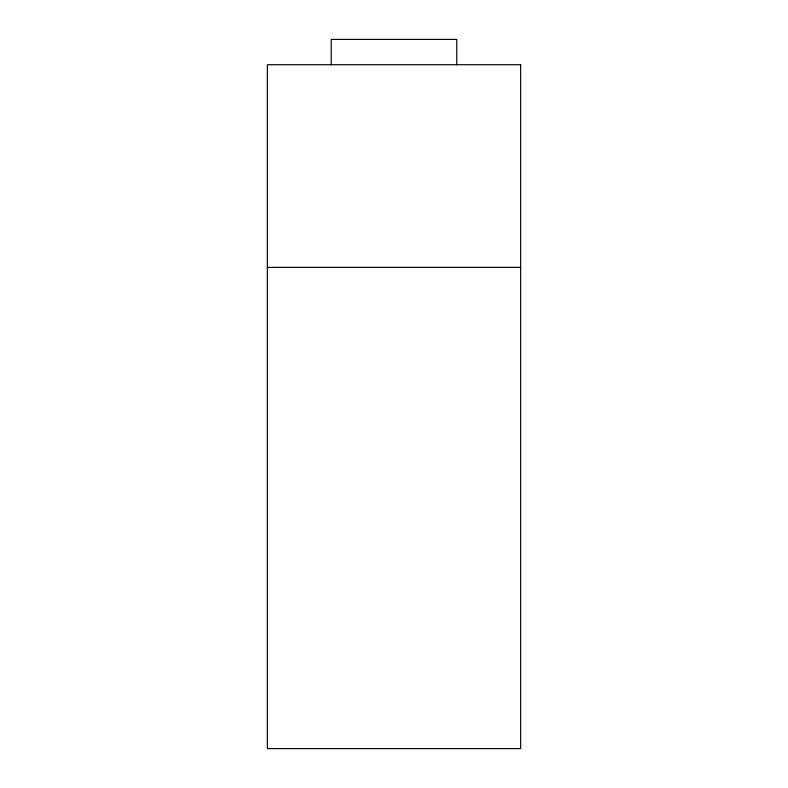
<?xml version="1.0" encoding="UTF-8"?>
<svg xmlns="http://www.w3.org/2000/svg" width="788" height="788" viewBox="0 0 788 788"><rect width="100%" height="100%" fill="white"/><g stroke="black" fill="none" stroke-linecap="round" stroke-linejoin="round"><path stroke-width="1.18" d="M267.359 267.359L520.641 267.359M456.774 64.724L456.774 39.4L331.226 39.4L331.226 64.724M520.641 64.724L267.359 64.724L267.359 748.6L520.641 748.6L520.641 64.724"/></g></svg>
